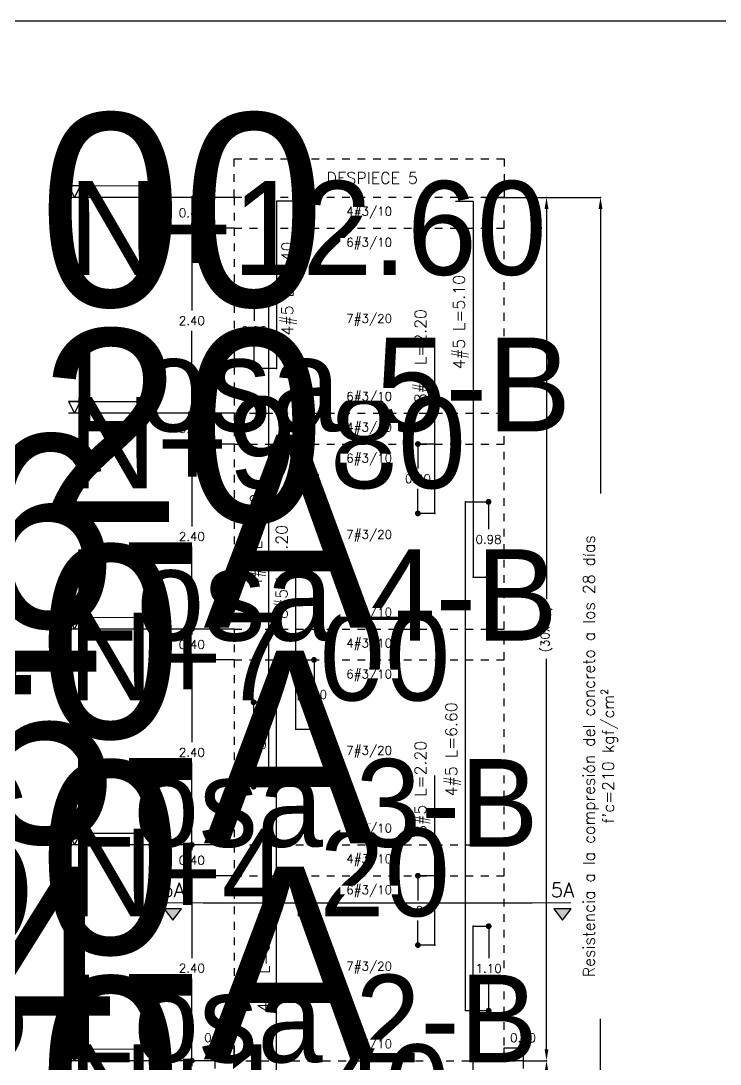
# Model space of a CAD drawing. Header units: millimetres. Extents: x 34 to 103.9, y 11.5 to 37.7.
# Drawn here: x 52.78 to 61.85, y 22.68 to 36.21 of the extents above; entities that cross this region are included whole.
import ezdxf
from ezdxf.enums import TextEntityAlignment as Align

# ---------------------------------------------------------------- set-up
doc = ezdxf.new("R2018")
doc.units = ezdxf.units.MM
doc.header["$LTSCALE"] = 0.01
doc.linetypes.add('DASHED2', pattern=[0.375, 0.25, -0.125])
doc.layers.add('def', color=7, linetype='Continuous', plot=False)
doc.layers.add('FC_TEXTO NO IMPRIMIR', color=250, linetype='Continuous', plot=False)
for name, color, linetype in [('FC_BORDE COLUMNA', 6, 'DASHED2'), ('FC_CAJON COLUMNAS', 4, 'Continuous'), ('FC_COTAS', 1, 'Continuous'), ('FC_PROYECCION', 6, 'DASHED2'), ('FC_R-100', 12, 'Continuous'), ('FC_R-140', 2, 'Continuous'), ('FC_R-60', 11, 'Continuous'), ('FC_R-80', 11, 'Continuous'), ('FC_REFUERZO', 5, 'Continuous')]:
    doc.layers.add(name, color=color, linetype=linetype)
doc.styles.add('FC_TEXT', font='romans.shx', dxfattribs={"height": 0.002})
doc.styles.add('FC_TEXT1', font='romans.shx')
doc.styles.get("Standard").update_dxf_attribs({"font": 'romans.shx'})
doc.dimstyles.new('FC_COTAS', dxfattribs={"dimtxt": 0.0015, "dimasz": 0.001, "dimexe": 0, "dimexo": 0, "dimgap": 0.001, "dimtad": 1, "dimtih": 1, "dimtoh": 1, "dimzin": 0, "dimdsep": 46, "dimtxsty": 'FC_TEXT1', "dimblk": 'DOT', "dimcen": 0.09, "dimclrd": 256, "dimclre": 256, "dimclrt": 256, "dimadec": 0, "dimazin": 0, "dimtfac": 1, "dimtix": 1, "dimtmove": 2, "dimatfit": 3, "dimfxl": 1.002, "dimtolj": 1, "dimtzin": 0, "dimlwd": -1, "dimarcsym": 0})

# ---------------------------------------------------------------- blocks, each defined once
blk = doc.blocks.new('*D116')
at = {"layer": 'def', "color": 0, "ltscale": 0.6, "transparency": 16777216}
for p in [(55.001, 22.72), (55.301, 22.72), (55.301, 22.32)]:
    blk.add_point(p, dxfattribs=at)
at = {"layer": 'FC_COTAS', "lineweight": -2, "ltscale": 0.6, "transparency": 16777216}
for p, q in [((55.301, 22.72), (55.001, 22.72)), ((55.301, 22.32), (55.001, 22.32))]:
    blk.add_line(p, q, dxfattribs=at)
at = {"layer": 'FC_COTAS', "ltscale": 0.6, "transparency": 16777216}
for p, q in [((55.001, 22.72), (55.001, 22.651)), ((55.001, 22.32), (55.001, 22.389))]:
    blk.add_line(p, q, dxfattribs=at)
at = {"layer": 'FC_COTAS', "ltscale": 0.6, "transparency": 16777216, "insert": (55.001, 22.52), "char_height": 0.1125, "attachment_point": 5, "style": 'FC_TEXT1'}
blk.add_mtext('\\A1;0.40', dxfattribs=at)
blk = doc.blocks.new('_Dot')
at = {"color": 0, "linetype": 'ByBlock', "lineweight": -2}
blk.add_line((-0.5, 0), (-1, 0), dxfattribs=at)
at = {"color": 0, "linetype": 'ByBlock', "const_width": 0.5}
blk.add_lwpolyline([(-0.25, 0, 1), (0.25, 0, 1)], format="xyb", close=True, dxfattribs=at)
blk = doc.blocks.new('*D117')
at = {"layer": 'def', "color": 0, "ltscale": 0.6, "transparency": 16777216}
for p in [(55.001, 25.12), (55.551, 25.12), (55.301, 22.72)]:
    blk.add_point(p, dxfattribs=at)
at = {"layer": 'FC_COTAS', "lineweight": -2, "ltscale": 0.6, "transparency": 16777216}
for p, q in [((55.551, 25.12), (55.001, 25.12)), ((55.301, 22.72), (55.001, 22.72))]:
    blk.add_line(p, q, dxfattribs=at)
at = {"layer": 'FC_COTAS', "ltscale": 0.6, "transparency": 16777216}
for p, q in [((55.001, 25.045), (55.001, 24.051)), ((55.001, 22.795), (55.001, 23.789))]:
    blk.add_line(p, q, dxfattribs=at)
at = {"layer": 'FC_COTAS', "ltscale": 0.6, "transparency": 16777216, "xscale": 0.075, "yscale": 0.075, "zscale": 0.075}
for p, rotation in [((55.001, 25.12), 90), ((55.001, 22.72), 270)]:
    blk.add_blockref('_Dot', p, dxfattribs=dict(at, rotation=rotation))
at = {"layer": 'FC_COTAS', "ltscale": 0.6, "transparency": 16777216, "insert": (55.001, 23.92), "char_height": 0.1125, "attachment_point": 5, "style": 'FC_TEXT1'}
blk.add_mtext('\\A1;2.40', dxfattribs=at)
blk = doc.blocks.new('*D118')
at = {"layer": 'def', "color": 0, "ltscale": 0.6, "transparency": 16777216}
for p in [(55.001, 33.92), (55.551, 33.92), (55.551, 33.52)]:
    blk.add_point(p, dxfattribs=at)
at = {"layer": 'FC_COTAS', "lineweight": -2, "ltscale": 0.6, "transparency": 16777216}
for p, q in [((55.551, 33.92), (55.001, 33.92)), ((55.551, 33.52), (55.001, 33.52))]:
    blk.add_line(p, q, dxfattribs=at)
at = {"layer": 'FC_COTAS', "ltscale": 0.6, "transparency": 16777216}
for p, q in [((55.001, 33.92), (55.001, 33.851)), ((55.001, 33.52), (55.001, 33.589))]:
    blk.add_line(p, q, dxfattribs=at)
at = {"layer": 'FC_COTAS', "ltscale": 0.6, "transparency": 16777216, "insert": (55.001, 33.72), "char_height": 0.1125, "attachment_point": 5, "style": 'FC_TEXT1'}
blk.add_mtext('\\A1;0.40', dxfattribs=at)
blk = doc.blocks.new('*D218')
at = {"layer": 'def', "color": 0, "ltscale": 0.6, "transparency": 16777216}
for p in [(58.801, 33.92), (60.301, 33.92), (59.301, 19.42)]:
    blk.add_point(p, dxfattribs=at)
at = {"layer": 'FC_COTAS', "lineweight": -2, "ltscale": 0.6, "transparency": 16777216}
for p, q in [((58.801, 33.92), (60.301, 33.92)), ((59.301, 19.42), (60.301, 19.42))]:
    blk.add_line(p, q, dxfattribs=at)
at = {"layer": 'FC_COTAS', "ltscale": 0.6, "transparency": 16777216}
for p, q in [((60.301, 33.77), (60.301, 30.077)), ((60.301, 19.57), (60.301, 23.263))]:
    blk.add_line(p, q, dxfattribs=at)
for points in [[(60.276, 33.77), (60.326, 33.77), (60.301, 33.92)], [(60.276, 19.57), (60.326, 19.57), (60.301, 19.42)]]:
    blk.add_solid(points, dxfattribs=at)
at = {"layer": 'FC_COTAS', "ltscale": 0.6, "transparency": 16777216, "insert": (60.301, 26.67), "char_height": 0.1125, "attachment_point": 5, "rotation": 90, "style": 'FC_TEXT1'}
blk.add_mtext("\\A1;{\\H1.33333x;\\C11;Resistencia a la compresión del concreto a los 28 días\\Pf'c=210 kgf/cm²\\C256; }", dxfattribs=at)
blk = doc.blocks.new('*U23')
at = {"ltscale": 0.9, "const_width": 0.0002}
blk.add_lwpolyline([(-0.01055, 0.002), (-0.02533, 0.002)], dxfattribs=at)
at = {"ltscale": 0.9}
blk.add_lwpolyline([(-0.02429, 0), (-0.02325, 0.002), (-0.02533, 0.002)], close=True, dxfattribs=at)
blk.add_lwpolyline([(0, 0), (-0.02533, 0)], dxfattribs=at)
at = {"layer": 'FC_R-80', "lineweight": 25, "flags": 104}
blk.add_attdef('N+00.00', text='', height=0.002, dxfattribs=at).set_placement((-0.02533, 0.00282), align=Align.BOTTOM_LEFT)
blk = doc.blocks.new('*U27')
at = {"ltscale": 0.9, "const_width": 0.0002}
blk.add_lwpolyline([(-0.01064, 0.002), (-0.02533, 0.002)], dxfattribs=at)
at = {"ltscale": 0.9}
blk.add_lwpolyline([(-0.02429, 0), (-0.02325, 0.002), (-0.02533, 0.002)], close=True, dxfattribs=at)
blk.add_lwpolyline([(0, 0), (-0.02533, 0)], dxfattribs=at)
at = {"layer": 'FC_R-80', "lineweight": 25, "flags": 104}
blk.add_attdef('N+00.00', text='', height=0.002, dxfattribs=at).set_placement((-0.02533, 0.00282), align=Align.BOTTOM_LEFT)
blk = doc.blocks.new('*D122')
at = {"layer": 'def', "color": 0, "ltscale": 1.5, "transparency": 16777216}
for p in [(55.001, 25.52), (55.551, 25.52), (55.301, 25.12)]:
    blk.add_point(p, dxfattribs=at)
at = {"layer": 'FC_COTAS', "lineweight": -2, "ltscale": 1.5, "transparency": 16777216}
for p, q in [((55.551, 25.52), (55.001, 25.52)), ((55.301, 25.12), (55.001, 25.12))]:
    blk.add_line(p, q, dxfattribs=at)
at = {"layer": 'FC_COTAS', "ltscale": 1.5, "transparency": 16777216}
for p, q in [((55.001, 25.52), (55.001, 25.451)), ((55.001, 25.12), (55.001, 25.189))]:
    blk.add_line(p, q, dxfattribs=at)
at = {"layer": 'FC_COTAS', "ltscale": 1.5, "transparency": 16777216, "insert": (55.001, 25.32), "char_height": 0.1125, "attachment_point": 5, "style": 'FC_TEXT1'}
blk.add_mtext('\\A1;0.40', dxfattribs=at)
blk = doc.blocks.new('*D123')
at = {"layer": 'def', "color": 0, "ltscale": 1.5, "transparency": 16777216}
for p in [(55.001, 27.92), (55.551, 27.92), (55.301, 25.52)]:
    blk.add_point(p, dxfattribs=at)
at = {"layer": 'FC_COTAS', "lineweight": -2, "ltscale": 1.5, "transparency": 16777216}
for p, q in [((55.551, 27.92), (55.001, 27.92)), ((55.301, 25.52), (55.001, 25.52))]:
    blk.add_line(p, q, dxfattribs=at)
at = {"layer": 'FC_COTAS', "ltscale": 1.5, "transparency": 16777216}
for p, q in [((55.001, 27.845), (55.001, 26.851)), ((55.001, 25.595), (55.001, 26.589))]:
    blk.add_line(p, q, dxfattribs=at)
at = {"layer": 'FC_COTAS', "ltscale": 1.5, "transparency": 16777216, "xscale": 0.075, "yscale": 0.075, "zscale": 0.075}
for p, rotation in [((55.001, 27.92), 90), ((55.001, 25.52), 270)]:
    blk.add_blockref('_Dot', p, dxfattribs=dict(at, rotation=rotation))
at = {"layer": 'FC_COTAS', "ltscale": 1.5, "transparency": 16777216, "insert": (55.001, 26.72), "char_height": 0.1125, "attachment_point": 5, "style": 'FC_TEXT1'}
blk.add_mtext('\\A1;2.40', dxfattribs=at)
blk = doc.blocks.new('*D124')
at = {"layer": 'def', "color": 0, "ltscale": 1.5, "transparency": 16777216}
for p in [(55.001, 28.32), (55.551, 28.32), (55.551, 27.92)]:
    blk.add_point(p, dxfattribs=at)
at = {"layer": 'FC_COTAS', "lineweight": -2, "ltscale": 1.5, "transparency": 16777216}
for p, q in [((55.551, 28.32), (55.001, 28.32)), ((55.551, 27.92), (55.001, 27.92))]:
    blk.add_line(p, q, dxfattribs=at)
at = {"layer": 'FC_COTAS', "ltscale": 1.5, "transparency": 16777216}
for p, q in [((55.001, 28.32), (55.001, 28.251)), ((55.001, 27.92), (55.001, 27.989))]:
    blk.add_line(p, q, dxfattribs=at)
at = {"layer": 'FC_COTAS', "ltscale": 1.5, "transparency": 16777216, "insert": (55.001, 28.12), "char_height": 0.1125, "attachment_point": 5, "style": 'FC_TEXT1'}
blk.add_mtext('\\A1;0.40', dxfattribs=at)
blk = doc.blocks.new('*D125')
at = {"layer": 'def', "color": 0, "ltscale": 1.5, "transparency": 16777216}
for p in [(55.001, 30.72), (55.551, 30.72), (55.301, 28.32)]:
    blk.add_point(p, dxfattribs=at)
at = {"layer": 'FC_COTAS', "lineweight": -2, "ltscale": 1.5, "transparency": 16777216}
for p, q in [((55.551, 30.72), (55.001, 30.72)), ((55.301, 28.32), (55.001, 28.32))]:
    blk.add_line(p, q, dxfattribs=at)
at = {"layer": 'FC_COTAS', "ltscale": 1.5, "transparency": 16777216}
for p, q in [((55.001, 30.645), (55.001, 29.651)), ((55.001, 28.395), (55.001, 29.389))]:
    blk.add_line(p, q, dxfattribs=at)
at = {"layer": 'FC_COTAS', "ltscale": 1.5, "transparency": 16777216, "xscale": 0.075, "yscale": 0.075, "zscale": 0.075}
for p, rotation in [((55.001, 30.72), 90), ((55.001, 28.32), 270)]:
    blk.add_blockref('_Dot', p, dxfattribs=dict(at, rotation=rotation))
at = {"layer": 'FC_COTAS', "ltscale": 1.5, "transparency": 16777216, "insert": (55.001, 29.52), "char_height": 0.1125, "attachment_point": 5, "style": 'FC_TEXT1'}
blk.add_mtext('\\A1;2.40', dxfattribs=at)
blk = doc.blocks.new('*D126')
at = {"layer": 'def', "color": 0, "ltscale": 1.5, "transparency": 16777216}
for p in [(55.001, 31.12), (55.301, 31.12), (55.551, 30.72)]:
    blk.add_point(p, dxfattribs=at)
at = {"layer": 'FC_COTAS', "lineweight": -2, "ltscale": 1.5, "transparency": 16777216}
for p, q in [((55.301, 31.12), (55.001, 31.12)), ((55.551, 30.72), (55.001, 30.72))]:
    blk.add_line(p, q, dxfattribs=at)
at = {"layer": 'FC_COTAS', "ltscale": 1.5, "transparency": 16777216}
for p, q in [((55.001, 31.12), (55.001, 31.051)), ((55.001, 30.72), (55.001, 30.789))]:
    blk.add_line(p, q, dxfattribs=at)
at = {"layer": 'FC_COTAS', "ltscale": 1.5, "transparency": 16777216, "insert": (55.001, 30.92), "char_height": 0.1125, "attachment_point": 5, "style": 'FC_TEXT1'}
blk.add_mtext('\\A1;0.40', dxfattribs=at)
blk = doc.blocks.new('*D127')
at = {"layer": 'def', "color": 0, "ltscale": 1.5, "transparency": 16777216}
for p in [(55.001, 33.52), (55.301, 33.52), (55.551, 31.12)]:
    blk.add_point(p, dxfattribs=at)
at = {"layer": 'FC_COTAS', "lineweight": -2, "ltscale": 1.5, "transparency": 16777216}
for p, q in [((55.301, 33.52), (55.001, 33.52)), ((55.551, 31.12), (55.001, 31.12))]:
    blk.add_line(p, q, dxfattribs=at)
at = {"layer": 'FC_COTAS', "ltscale": 1.5, "transparency": 16777216}
for p, q in [((55.001, 33.445), (55.001, 32.451)), ((55.001, 31.195), (55.001, 32.189))]:
    blk.add_line(p, q, dxfattribs=at)
at = {"layer": 'FC_COTAS', "ltscale": 1.5, "transparency": 16777216, "xscale": 0.075, "yscale": 0.075, "zscale": 0.075}
for p, rotation in [((55.001, 33.52), 90), ((55.001, 31.12), 270)]:
    blk.add_blockref('_Dot', p, dxfattribs=dict(at, rotation=rotation))
at = {"layer": 'FC_COTAS', "ltscale": 1.5, "transparency": 16777216, "insert": (55.001, 32.32), "char_height": 0.1125, "attachment_point": 5, "style": 'FC_TEXT1'}
blk.add_mtext('\\A1;2.40', dxfattribs=at)
blk = doc.blocks.new('*U26')
at = {"ltscale": 0.9, "const_width": 0.0002}
blk.add_lwpolyline([(-0.01049, 0.002), (-0.02533, 0.002)], dxfattribs=at)
at = {"ltscale": 0.9}
blk.add_lwpolyline([(-0.02429, 0), (-0.02325, 0.002), (-0.02533, 0.002)], close=True, dxfattribs=at)
blk.add_lwpolyline([(0, 0), (-0.02533, 0)], dxfattribs=at)
at = {"layer": 'FC_R-80', "lineweight": 25, "flags": 104}
blk.add_attdef('N+00.00', text='', height=0.002, dxfattribs=at).set_placement((-0.02533, 0.00282), align=Align.BOTTOM_LEFT)
blk = doc.blocks.new('*U25')
at = {"ltscale": 0.9, "const_width": 0.0002}
blk.add_lwpolyline([(-0.01058, 0.002), (-0.02533, 0.002)], dxfattribs=at)
at = {"ltscale": 0.9}
blk.add_lwpolyline([(-0.02429, 0), (-0.02325, 0.002), (-0.02533, 0.002)], close=True, dxfattribs=at)
blk.add_lwpolyline([(0, 0), (-0.02533, 0)], dxfattribs=at)
at = {"layer": 'FC_R-80', "lineweight": 25, "flags": 104}
blk.add_attdef('N+00.00', text='', height=0.002, dxfattribs=at).set_placement((-0.02533, 0.00282), align=Align.BOTTOM_LEFT)
blk = doc.blocks.new('*U24')
at = {"ltscale": 0.9, "const_width": 0.0002}
blk.add_lwpolyline([(-0.01037, 0.002), (-0.02533, 0.002)], dxfattribs=at)
at = {"ltscale": 0.9}
blk.add_lwpolyline([(-0.02429, 0), (-0.02325, 0.002), (-0.02533, 0.002)], close=True, dxfattribs=at)
blk.add_lwpolyline([(0, 0), (-0.02533, 0)], dxfattribs=at)
at = {"layer": 'FC_R-80', "lineweight": 25, "flags": 104}
blk.add_attdef('N+00.00', text='', height=0.002, dxfattribs=at).set_placement((-0.02533, 0.00282), align=Align.BOTTOM_LEFT)
blk = doc.blocks.new('*D128')
at = {"layer": 'def', "color": 0, "ltscale": 0.6, "transparency": 16777216}
for p in [(56.101, 27.37), (55.802, 26.275), (56.001, 26.275)]:
    blk.add_point(p, dxfattribs=at)
at = {"layer": 'FC_COTAS', "lineweight": -2, "ltscale": 0.6, "transparency": 16777216}
for p, q in [((56.101, 27.37), (55.802, 27.37)), ((56.001, 26.275), (55.802, 26.275))]:
    blk.add_line(p, q, dxfattribs=at)
at = {"layer": 'FC_COTAS', "ltscale": 0.6, "transparency": 16777216}
for p, q in [((55.802, 27.295), (55.802, 26.954)), ((55.802, 26.35), (55.802, 26.691))]:
    blk.add_line(p, q, dxfattribs=at)
at = {"layer": 'FC_COTAS', "ltscale": 0.6, "transparency": 16777216, "xscale": 0.075, "yscale": 0.075, "zscale": 0.075}
for p, rotation in [((55.802, 27.37), 90), ((55.802, 26.275), 270)]:
    blk.add_blockref('_Dot', p, dxfattribs=dict(at, rotation=rotation))
at = {"layer": 'FC_COTAS', "ltscale": 0.6, "transparency": 16777216, "insert": (55.802, 26.823), "char_height": 0.1125, "attachment_point": 5, "style": 'FC_TEXT1'}
blk.add_mtext('\\A1;1.10', dxfattribs=at)
blk = doc.blocks.new('*D129')
at = {"layer": 'def', "color": 0, "ltscale": 0.6, "transparency": 16777216}
for p in [(56.001, 32.675), (55.809, 31.7), (56.101, 31.7)]:
    blk.add_point(p, dxfattribs=at)
at = {"layer": 'FC_COTAS', "lineweight": -2, "ltscale": 0.6, "transparency": 16777216}
for p, q in [((56.001, 32.675), (55.809, 32.675)), ((56.101, 31.7), (55.809, 31.7))]:
    blk.add_line(p, q, dxfattribs=at)
at = {"layer": 'FC_COTAS', "ltscale": 0.6, "transparency": 16777216}
for p, q in [((55.809, 32.6), (55.809, 32.319)), ((55.809, 31.775), (55.809, 32.056))]:
    blk.add_line(p, q, dxfattribs=at)
at = {"layer": 'FC_COTAS', "ltscale": 0.6, "transparency": 16777216, "xscale": 0.075, "yscale": 0.075, "zscale": 0.075}
for p, rotation in [((55.809, 32.675), 90), ((55.809, 31.7), 270)]:
    blk.add_blockref('_Dot', p, dxfattribs=dict(at, rotation=rotation))
at = {"layer": 'FC_COTAS', "ltscale": 0.6, "transparency": 16777216, "insert": (55.809, 32.188), "char_height": 0.1125, "attachment_point": 5, "style": 'FC_TEXT1'}
blk.add_mtext('\\A1;0.98', dxfattribs=at)
blk = doc.blocks.new('*D130')
at = {"layer": 'def', "color": 0, "ltscale": 0.6, "transparency": 16777216}
for p in [(58.651, 24.465), (58.551, 23.37), (58.851, 23.37)]:
    blk.add_point(p, dxfattribs=at)
at = {"layer": 'FC_COTAS', "lineweight": -2, "ltscale": 0.6, "transparency": 16777216}
for p, q in [((58.651, 24.465), (58.851, 24.465)), ((58.551, 23.37), (58.851, 23.37))]:
    blk.add_line(p, q, dxfattribs=at)
at = {"layer": 'FC_COTAS', "ltscale": 0.6, "transparency": 16777216}
for p, q in [((58.851, 24.39), (58.851, 24.049)), ((58.851, 23.445), (58.851, 23.786))]:
    blk.add_line(p, q, dxfattribs=at)
at = {"layer": 'FC_COTAS', "ltscale": 0.6, "transparency": 16777216, "xscale": 0.075, "yscale": 0.075, "zscale": 0.075}
for p, rotation in [((58.851, 24.465), 90), ((58.851, 23.37), 270)]:
    blk.add_blockref('_Dot', p, dxfattribs=dict(at, rotation=rotation))
at = {"layer": 'FC_COTAS', "ltscale": 0.6, "transparency": 16777216, "insert": (58.851, 23.918), "char_height": 0.1125, "attachment_point": 5, "style": 'FC_TEXT1'}
blk.add_mtext('\\A1;1.10', dxfattribs=at)
blk = doc.blocks.new('*D132')
at = {"layer": 'def', "color": 0, "ltscale": 0.6, "transparency": 16777216}
for p in [(58.551, 29.97), (58.651, 28.995), (58.849, 28.995)]:
    blk.add_point(p, dxfattribs=at)
at = {"layer": 'FC_COTAS', "lineweight": -2, "ltscale": 0.6, "transparency": 16777216}
for p, q in [((58.551, 29.97), (58.849, 29.97)), ((58.651, 28.995), (58.849, 28.995))]:
    blk.add_line(p, q, dxfattribs=at)
at = {"layer": 'FC_COTAS', "ltscale": 0.6, "transparency": 16777216}
for p, q in [((58.849, 29.895), (58.849, 29.614)), ((58.849, 29.07), (58.849, 29.351))]:
    blk.add_line(p, q, dxfattribs=at)
at = {"layer": 'FC_COTAS', "ltscale": 0.6, "transparency": 16777216, "xscale": 0.075, "yscale": 0.075, "zscale": 0.075}
for p, rotation in [((58.849, 29.97), 90), ((58.849, 28.995), 270)]:
    blk.add_blockref('_Dot', p, dxfattribs=dict(at, rotation=rotation))
at = {"layer": 'FC_COTAS', "ltscale": 0.6, "transparency": 16777216, "insert": (58.849, 29.483), "char_height": 0.1125, "attachment_point": 5, "style": 'FC_TEXT1'}
blk.add_mtext('\\A1;0.98', dxfattribs=at)
blk = doc.blocks.new('*D219')
at = {"layer": 'def', "color": 0, "ltscale": 0.6, "transparency": 16777216}
for p in [(59.301, 22.72), (59.601, 22.72), (59.301, 19.42)]:
    blk.add_point(p, dxfattribs=at)
at = {"layer": 'FC_COTAS', "lineweight": -2, "ltscale": 0.6, "transparency": 16777216}
for p, q in [((59.301, 22.72), (59.601, 22.72)), ((59.301, 19.42), (59.601, 19.42))]:
    blk.add_line(p, q, dxfattribs=at)
at = {"layer": 'FC_COTAS', "ltscale": 0.6, "transparency": 16777216}
for p, q in [((59.601, 22.57), (59.601, 21.458)), ((59.601, 19.57), (59.601, 20.682))]:
    blk.add_line(p, q, dxfattribs=at)
for points in [[(59.576, 22.57), (59.626, 22.57), (59.601, 22.72)], [(59.576, 19.57), (59.626, 19.57), (59.601, 19.42)]]:
    blk.add_solid(points, dxfattribs=at)
at = {"layer": 'FC_COTAS', "ltscale": 0.6, "transparency": 16777216, "insert": (59.601, 21.07), "char_height": 0.1125, "attachment_point": 5, "rotation": 90, "style": 'FC_TEXT1'}
blk.add_mtext('\\A1;{\\C11;(30x70) }', dxfattribs=at)
blk = doc.blocks.new('*D133')
at = {"layer": 'def', "color": 0, "ltscale": 0.6, "transparency": 16777216}
for p in [(58.801, 33.92), (59.601, 33.92), (59.301, 22.72)]:
    blk.add_point(p, dxfattribs=at)
at = {"layer": 'FC_COTAS', "lineweight": -2, "ltscale": 0.6, "transparency": 16777216}
for p, q in [((58.801, 33.92), (59.601, 33.92)), ((59.301, 22.72), (59.601, 22.72))]:
    blk.add_line(p, q, dxfattribs=at)
at = {"layer": 'FC_COTAS', "ltscale": 0.6, "transparency": 16777216}
for p, q in [((59.601, 33.77), (59.601, 28.708)), ((59.601, 22.87), (59.601, 27.932))]:
    blk.add_line(p, q, dxfattribs=at)
for points in [[(59.576, 33.77), (59.626, 33.77), (59.601, 33.92)], [(59.576, 22.87), (59.626, 22.87), (59.601, 22.72)]]:
    blk.add_solid(points, dxfattribs=at)
at = {"layer": 'FC_COTAS', "ltscale": 0.6, "transparency": 16777216, "insert": (59.601, 28.32), "char_height": 0.1125, "attachment_point": 5, "rotation": 90, "style": 'FC_TEXT1'}
blk.add_mtext('\\A1;{\\C11;(30x50) }', dxfattribs=at)
blk = doc.blocks.new('*D134')
at = {"layer": 'def', "color": 0, "ltscale": 1.5, "transparency": 16777216}
for p in [(55.551, 22.888), (55.301, 22.72), (55.551, 22.72)]:
    blk.add_point(p, dxfattribs=at)
at = {"layer": 'FC_COTAS', "lineweight": -2, "ltscale": 1.5, "transparency": 16777216}
for p, q in [((55.301, 22.72), (55.301, 22.888)), ((55.551, 22.72), (55.551, 22.888))]:
    blk.add_line(p, q, dxfattribs=at)
at = {"layer": 'FC_COTAS', "ltscale": 1.5, "transparency": 16777216}
blk.add_line((55.301, 22.888), (55.551, 22.888), dxfattribs=at)
at = {"layer": 'FC_COTAS', "ltscale": 1.5, "transparency": 16777216, "insert": (55.33, 23.019), "char_height": 0.1125, "attachment_point": 5, "style": 'FC_TEXT1'}
blk.add_mtext('\\A1;0.10', dxfattribs=at)
blk = doc.blocks.new('*D135')
at = {"layer": 'def', "color": 0, "ltscale": 1.5, "transparency": 16777216}
for p in [(59.301, 22.888), (59.051, 22.72), (59.301, 22.72)]:
    blk.add_point(p, dxfattribs=at)
at = {"layer": 'FC_COTAS', "lineweight": -2, "ltscale": 1.5, "transparency": 16777216}
for p, q in [((59.051, 22.72), (59.051, 22.888)), ((59.301, 22.72), (59.301, 22.888))]:
    blk.add_line(p, q, dxfattribs=at)
at = {"layer": 'FC_COTAS', "ltscale": 1.5, "transparency": 16777216}
blk.add_line((59.051, 22.888), (59.301, 22.888), dxfattribs=at)
at = {"layer": 'FC_COTAS', "ltscale": 1.5, "transparency": 16777216, "insert": (59.297, 23.019), "char_height": 0.1125, "attachment_point": 5, "style": 'FC_TEXT1'}
blk.add_mtext('\\A1;0.10', dxfattribs=at)
blk = doc.blocks.new('*U32')
h = blk.add_hatch(color=256)
h.dxf.hatch_style = 1
h.paths.add_polyline_path([(-0.02136, -0.0055), (-0.02436, -0.0055), (-0.02286, -0.0075)])
h.paths.add_polyline_path([(0.04601, -0.0055), (0.04301, -0.0055), (0.04451, -0.0075)])
at = {"const_width": 0.00015}
for points in [[(-0.02436, -0.0045), (-0.01761, -0.0045)], [(0.04601, -0.0045), (0.03927, -0.0045)]]:
    blk.add_lwpolyline(points, dxfattribs=at)
for points in [[(-0.02136, -0.0055), (-0.02436, -0.0055), (-0.02286, -0.0075)], [(0.04601, -0.0055), (0.04301, -0.0055), (0.04451, -0.0075)]]:
    blk.add_lwpolyline(points, close=True)
at = {"layer": 'FC_TEXTO NO IMPRIMIR', "transparency": 33554457}
blk.add_lwpolyline([(-0.01761, -0.0045), (0.03927, -0.0045)], dxfattribs=at)
at = {"layer": 'FC_TEXTO NO IMPRIMIR', "ltscale": 1.5, "transparency": 33554457}
blk.add_lwpolyline([(-0.01761, -0.0045), (0.03927, -0.0045)], dxfattribs=at)
at = {"layer": 'FC_R-140', "style": 'FC_TEXT1'}
for tag, p in [('X', (-0.02286, -0.00225)), ("X'", (0.04451, -0.00225))]:
    blk.add_attdef(tag, text='', height=0.0025, dxfattribs=at).set_placement(p, align=Align.MIDDLE_CENTER)
blk = doc.blocks.new('*D136')
at = {"layer": 'def', "color": 0, "ltscale": 1.5, "transparency": 16777216}
for p in [(58.151, 25.12), (57.933, 24.22), (58.151, 24.22)]:
    blk.add_point(p, dxfattribs=at)
at = {"layer": 'FC_COTAS', "lineweight": -2, "ltscale": 1.5, "transparency": 16777216}
for p, q in [((58.151, 25.12), (57.933, 25.12)), ((58.151, 24.22), (57.933, 24.22))]:
    blk.add_line(p, q, dxfattribs=at)
at = {"layer": 'FC_COTAS', "ltscale": 1.5, "transparency": 16777216}
for p, q in [((57.933, 25.045), (57.933, 24.801)), ((57.933, 24.295), (57.933, 24.539))]:
    blk.add_line(p, q, dxfattribs=at)
at = {"layer": 'FC_COTAS', "ltscale": 1.5, "transparency": 16777216, "xscale": 0.075, "yscale": 0.075, "zscale": 0.075}
for p, rotation in [((57.933, 25.12), 90), ((57.933, 24.22), 270)]:
    blk.add_blockref('_Dot', p, dxfattribs=dict(at, rotation=rotation))
at = {"layer": 'FC_COTAS', "ltscale": 1.5, "transparency": 16777216, "insert": (57.933, 24.67), "char_height": 0.1125, "attachment_point": 5, "style": 'FC_TEXT1'}
blk.add_mtext('\\A1;0.90', dxfattribs=at)
blk = doc.blocks.new('*D137')
at = {"layer": 'def', "color": 0, "ltscale": 1.5, "transparency": 16777216}
for p in [(56.351, 27.92), (56.351, 27.02), (56.586, 27.02)]:
    blk.add_point(p, dxfattribs=at)
at = {"layer": 'FC_COTAS', "lineweight": -2, "ltscale": 1.5, "transparency": 16777216}
for p, q in [((56.351, 27.92), (56.586, 27.92)), ((56.351, 27.02), (56.586, 27.02))]:
    blk.add_line(p, q, dxfattribs=at)
at = {"layer": 'FC_COTAS', "ltscale": 1.5, "transparency": 16777216}
for p, q in [((56.586, 27.845), (56.586, 27.601)), ((56.586, 27.095), (56.586, 27.339))]:
    blk.add_line(p, q, dxfattribs=at)
at = {"layer": 'FC_COTAS', "ltscale": 1.5, "transparency": 16777216, "xscale": 0.075, "yscale": 0.075, "zscale": 0.075}
for p, rotation in [((56.586, 27.92), 90), ((56.586, 27.02), 270)]:
    blk.add_blockref('_Dot', p, dxfattribs=dict(at, rotation=rotation))
at = {"layer": 'FC_COTAS', "ltscale": 1.5, "transparency": 16777216, "insert": (56.586, 27.47), "char_height": 0.1125, "attachment_point": 5, "style": 'FC_TEXT1'}
blk.add_mtext('\\A1;0.90', dxfattribs=at)
blk = doc.blocks.new('*D138')
at = {"layer": 'def', "color": 0, "ltscale": 1.5, "transparency": 16777216}
for p in [(58.151, 30.72), (57.933, 29.82), (58.151, 29.82)]:
    blk.add_point(p, dxfattribs=at)
at = {"layer": 'FC_COTAS', "lineweight": -2, "ltscale": 1.5, "transparency": 16777216}
for p, q in [((58.151, 30.72), (57.933, 30.72)), ((58.151, 29.82), (57.933, 29.82))]:
    blk.add_line(p, q, dxfattribs=at)
at = {"layer": 'FC_COTAS', "ltscale": 1.5, "transparency": 16777216}
for p, q in [((57.933, 30.645), (57.933, 30.401)), ((57.933, 29.895), (57.933, 30.139))]:
    blk.add_line(p, q, dxfattribs=at)
at = {"layer": 'FC_COTAS', "ltscale": 1.5, "transparency": 16777216, "xscale": 0.075, "yscale": 0.075, "zscale": 0.075}
for p, rotation in [((57.933, 30.72), 90), ((57.933, 29.82), 270)]:
    blk.add_blockref('_Dot', p, dxfattribs=dict(at, rotation=rotation))
at = {"layer": 'FC_COTAS', "ltscale": 1.5, "transparency": 16777216, "insert": (57.933, 30.27), "char_height": 0.1125, "attachment_point": 5, "style": 'FC_TEXT1'}
blk.add_mtext('\\A1;0.90', dxfattribs=at)

msp = doc.modelspace()

# ---------------------------------------------------------------- linework, layer by layer
at = {"layer": 'FC_BORDE COLUMNA', "ltscale": 0.6}
msp.add_lwpolyline([(55.301, 19.42), (59.301, 19.42), (59.301, 22.72), (59.051, 22.72), (59.051, 33.92), (55.551, 33.92), (55.551, 22.72), (55.301, 22.72)], close=True, dxfattribs=at)
at = {"layer": 'FC_PROYECCION', "ltscale": 0.6}
msp.add_lwpolyline([(55.551, 33.92), (55.551, 34.42), (59.051, 34.42), (59.051, 33.92)], close=True, dxfattribs=at)
for points in [[(55.551, 33.52), (59.051, 33.52)], [(55.551, 31.12), (59.051, 31.12)], [(55.551, 30.72), (59.051, 30.72)], [(55.551, 28.32), (59.051, 28.32)], [(55.551, 27.92), (59.051, 27.92)], [(55.551, 25.52), (59.051, 25.52)], [(55.551, 25.12), (59.051, 25.12)], [(55.301, 22.72), (59.301, 22.72)]]:
    msp.add_lwpolyline(points, dxfattribs=at)
at = {"layer": 'FC_REFUERZO', "ltscale": 0.6}
for points in [[(56.331, 33.87), (56.101, 33.87), (56.101, 31.695)], [(58.421, 33.87), (58.651, 33.87), (58.651, 28.995)], [(56.001, 26.275), (56.001, 32.675), (56.001, 32.675)], [(58.151, 29.82), (58.151, 32.02), (58.151, 32.02)], [(58.551, 23.37), (58.551, 29.97), (58.551, 29.97)], [(56.351, 27.02), (56.351, 29.22), (56.351, 29.22)], [(56.101, 20.57), (56.101, 27.37), (56.101, 27.37)], [(58.151, 24.22), (58.151, 26.42), (58.151, 26.42)], [(58.371, 19.495), (58.651, 19.495), (58.651, 24.465)]]:
    msp.add_lwpolyline(points, dxfattribs=at)

# ---------------------------------------------------------------- block references
at = {"layer": 'FC_COTAS'}
ref = msp.add_blockref('*U27', (55.301, 33.92), dxfattribs=dict(at, xscale=75, yscale=75, zscale=75))
lines = msp.add_mtext('N+12.60\\PLosa 5-B', dxfattribs={"layer": 'FC_R-80', "lineweight": 25, "insert": (53.401, 34.132), "char_height": 1.218, "attachment_point": 1})
ref.add_attrib('N+00.00', '', (53.401, 34.132), dxfattribs={"flags": 104}).embed_mtext(lines)
ref = msp.add_blockref('*U23', (55.301, 22.72), dxfattribs=dict(at, xscale=75, yscale=75, zscale=75))
lines = msp.add_mtext('N+1.40\\PLosa 1-B', dxfattribs={"layer": 'FC_R-80', "lineweight": 25, "insert": (53.401, 22.932), "char_height": 1.1373, "attachment_point": 1})
ref.add_attrib('N+00.00', '', (53.401, 22.932), dxfattribs={"flags": 104}).embed_mtext(lines)

# ---------------------------------------------------------------- texts
at = {"layer": 'FC_R-100', "ltscale": 0.6, "insert": (57.341, 34.17), "char_height": 0.15, "width": 1.54239, "attachment_point": 5, "style": 'FC_TEXT'}
msp.add_mtext('DESPIECE 5', dxfattribs=at)
at = {"layer": 'FC_R-80', "char_height": 0.15, "attachment_point": 5, "rotation": 90, "style": 'FC_TEXT'}
for s, insert, width in [('4#5 L=2.40', (56.265, 32.736), 1.4281), ('4#5 L=5.10', (58.491, 32.302), 1.4281), ('8#5 L=2.20', (57.992, 31.86), 1.5789), ('4#5 L=6.40', (55.859, 29.467), 1.5789), ('8#5 L=2.20', (56.192, 29.06), 1.5789), ('4#5 L=6.60', (58.392, 26.759), 1.5789), ('8#5 L=2.20', (57.992, 26.26), 1.5789), ('4#6 L=6.80', (55.959, 23.962), 1.5789)]:
    msp.add_mtext(s, dxfattribs=dict(at, insert=insert, width=width))

# ---------------------------------------------------------------- dimensions: what is measured, and where the dimension line sits
at = {"layer": 'FC_COTAS', "ltscale": 0.6}
for base, p1, p2, picture, middle in [((55.001, 33.92), (55.551, 33.52), (55.551, 33.92), '*D118', (55.001, 33.72)), ((55.808507855, 31.700077074), (56.000710855, 32.675077074), (56.100710855, 31.700077074), '*D129', (55.808507855, 32.187577074)), ((58.849119254, 28.995071266), (58.550710855, 29.970071266), (58.650710855, 28.995071266), '*D132', (58.849119254, 29.482571266)), ((55.802302455, 26.275071266), (56.100710855, 27.370071266), (56.000710855, 26.275071266), '*D128', (55.802302455, 26.822571266)), ((55.001, 25.12), (55.301, 22.72), (55.551, 25.12), '*D117', (55.001, 23.92)), ((58.850710855, 23.370065458), (58.650710855, 24.465065458), (58.550710855, 23.370065458), '*D130', (58.850710855, 23.917565458)), ((55.001, 22.72), (55.301, 22.32), (55.301, 22.72), '*D116', (55.001, 22.52))]:
    dim = msp.add_linear_dim(base=base, p1=p1, p2=p2, angle=90, dimstyle='FC_COTAS', override={"dimscale": 0, "dimtix": 1, "dimtofl": 1, "dimtmove": 2, "dimatfit": 3}, dxfattribs=at)
    dim.commit()
    dim.dimension.update_dxf_attribs({"geometry": picture, "text_midpoint": middle})
for base, p1, p2, text, picture, middle in [((60.301, 33.92), (59.301, 19.42), (58.801, 33.92), "{\\H1.33333x;\\C11;Resistencia a la compresión del concreto a los 28 días\\Pf'c=210 kgf/cm²\\C256; }", '*D218', (60.301, 26.67)), ((59.601, 33.92), (59.301, 22.72), (58.801, 33.92), '{\\C11;(30x50) }', '*D133', (59.601, 28.32)), ((59.601, 22.72), (59.301, 19.42), (59.301, 22.72), '{\\C11;(30x70) }', '*D219', (59.601, 21.07))]:
    dim = msp.add_linear_dim(base=base, p1=p1, p2=p2, angle=90, text=text, dimstyle='FC_COTAS', override={"dimscale": 0, "dimasz": 0.002, "dimsah": 1, "dimtix": 1, "dimtofl": 1, "dimtmove": 2, "dimatfit": 3}, dxfattribs=at)
    dim.commit()
    dim.dimension.update_dxf_attribs({"geometry": picture, "text_midpoint": middle, "text_rotation": 90})
at = {"layer": 'FC_COTAS', "ltscale": 1.5}
for base, p1, p2, picture, middle in [((55.001, 33.52), (55.551, 31.12), (55.301, 33.52), '*D127', (55.001, 32.32)), ((55.001, 31.12), (55.551, 30.72), (55.301, 31.12), '*D126', (55.001, 30.92)), ((55.001, 30.72), (55.301, 28.32), (55.551, 30.72), '*D125', (55.001, 29.52)), ((57.933, 29.82), (58.151, 30.72), (58.151, 29.82), '*D138', (57.933, 30.27)), ((55.001, 28.32), (55.551, 27.92), (55.551, 28.32), '*D124', (55.001, 28.12)), ((55.001, 27.92), (55.301, 25.52), (55.551, 27.92), '*D123', (55.001, 26.72)), ((56.586, 27.02), (56.351, 27.92), (56.351, 27.02), '*D137', (56.586, 27.47)), ((55.001, 25.52), (55.301, 25.12), (55.551, 25.52), '*D122', (55.001, 25.32)), ((57.933, 24.22), (58.151, 25.12), (58.151, 24.22), '*D136', (57.933, 24.67))]:
    dim = msp.add_linear_dim(base=base, p1=p1, p2=p2, angle=90, dimstyle='FC_COTAS', override={"dimscale": 0, "dimtix": 1, "dimtofl": 1, "dimtmove": 2, "dimatfit": 3}, dxfattribs=at)
    dim.commit()
    dim.dimension.update_dxf_attribs({"geometry": picture, "text_midpoint": middle})
for base, p1, p2, picture, middle in [((55.551, 22.888), (55.301, 22.72), (55.551, 22.72), '*D134', (55.33, 23.019)), ((59.301, 22.888), (59.051, 22.72), (59.301, 22.72), '*D135', (59.297, 23.019))]:
    dim = msp.add_linear_dim(base=base, p1=p1, p2=p2, text='0.10', dimstyle='FC_COTAS', override={"dimscale": 0, "dimtix": 1, "dimtofl": 1, "dimtmove": 2, "dimatfit": 3}, dxfattribs=at)
    dim.commit()
    dim.dimension.update_dxf_attribs({"geometry": picture, "text_midpoint": middle, "dimtype": 128})

# ---------------------------------------------------------------- next in the draw order: texts
at = {"layer": 'FC_R-60', "char_height": 0.1125, "width": 0.75112, "attachment_point": 5, "style": 'FC_TEXT', "bg_fill": 3, "box_fill_scale": 1, "bg_fill_color": 256, "bg_fill_transparency": 0}
for s, insert in [('4#3/10', (57.301, 33.72)), ('6#3/10', (57.301, 33.318)), ('7#3/20', (57.301, 32.329)), ('4#3/10', (57.301, 30.92)), ('4#3/10', (57.301, 28.12)), ('4#3/10', (57.301, 25.32))]:
    msp.add_mtext(s, dxfattribs=dict(at, insert=insert))

# ---------------------------------------------------------------- next in the draw order: block references
at = {"layer": 'FC_COTAS'}
ref = msp.add_blockref('*U26', (55.301, 31.12), dxfattribs=dict(at, xscale=75, yscale=75, zscale=75))
lines = msp.add_mtext('N+9.80\\PLosa 4-B', dxfattribs={"layer": 'FC_R-80', "lineweight": 25, "insert": (53.401, 31.332), "char_height": 1.1854, "attachment_point": 1})
ref.add_attrib('N+00.00', '', (53.401, 31.332), dxfattribs={"flags": 104}).embed_mtext(lines)
ref = msp.add_blockref('*U25', (55.301, 28.32), dxfattribs=dict(at, xscale=75, yscale=75, zscale=75))
lines = msp.add_mtext('N+7.00\\PLosa 3-B', dxfattribs={"layer": 'FC_R-80', "lineweight": 25, "insert": (53.401, 28.532), "char_height": 1.1387, "attachment_point": 1})
ref.add_attrib('N+00.00', '', (53.401, 28.532), dxfattribs={"flags": 104}).embed_mtext(lines)
ref = msp.add_blockref('*U24', (55.301, 25.52), dxfattribs=dict(at, xscale=75, yscale=75, zscale=75))
lines = msp.add_mtext('N+4.20\\PLosa 2-B', dxfattribs={"layer": 'FC_R-80', "lineweight": 25, "insert": (53.401, 25.732), "char_height": 1.1373, "attachment_point": 1})
ref.add_attrib('N+00.00', '', (53.401, 25.732), dxfattribs={"flags": 104}).embed_mtext(lines)

# ---------------------------------------------------------------- next in the draw order: texts
at = {"layer": 'FC_R-60', "char_height": 0.1125, "width": 0.75112, "attachment_point": 5, "style": 'FC_TEXT', "bg_fill": 3, "box_fill_scale": 1, "bg_fill_color": 256, "bg_fill_transparency": 0}
for s, insert in [('6#3/10', (57.301, 31.32)), ('6#3/10', (57.301, 30.518)), ('7#3/20', (57.301, 29.529)), ('6#3/10', (57.301, 28.52)), ('6#3/10', (57.301, 27.718)), ('7#3/20', (57.301, 26.728)), ('6#3/10', (57.301, 25.72)), ('6#3/10', (57.301, 24.918)), ('7#3/20', (57.301, 23.928)), ('6#3/10', (57.301, 22.92))]:
    msp.add_mtext(s, dxfattribs=dict(at, insert=insert))

# ---------------------------------------------------------------- next in the draw order: linework, layer by layer
at = {"layer": 'FC_CAJON COLUMNAS', "ltscale": 0.6}
msp.add_lwpolyline([(33.985, 36.209), (72.339, 36.209), (72.339, 13.272), (33.985, 13.272)], close=True, dxfattribs=at)

# ---------------------------------------------------------------- next in the draw order: block references
at = {"layer": 'FC_COTAS'}
ref = msp.add_blockref('*U27', (45.901, 34.796), dxfattribs=dict(at, xscale=75, yscale=75, zscale=75))
lines = msp.add_mtext('N+14.00\\PLosa 6-A', dxfattribs={"layer": 'FC_R-80', "lineweight": 25, "insert": (44.001, 35.007), "char_height": 2.5, "attachment_point": 1})
ref.add_attrib('N+00.00', '', (44.001, 35.007), dxfattribs={"flags": 104}).embed_mtext(lines)
ref = msp.add_blockref('*U27', (45.901, 31.996), dxfattribs=dict(at, xscale=75, yscale=75, zscale=75))
lines = msp.add_mtext('N+11.20\\PLosa 5-A', dxfattribs={"layer": 'FC_R-80', "lineweight": 25, "insert": (44.001, 32.207), "char_height": 2.5, "attachment_point": 1})
ref.add_attrib('N+00.00', '', (44.001, 32.207), dxfattribs={"flags": 104}).embed_mtext(lines)
ref = msp.add_blockref('*U26', (45.901, 29.196), dxfattribs=dict(at, xscale=75, yscale=75, zscale=75))
lines = msp.add_mtext('N+8.40\\PLosa 4-A', dxfattribs={"layer": 'FC_R-80', "lineweight": 25, "insert": (44.001, 29.407), "char_height": 2.5, "attachment_point": 1})
ref.add_attrib('N+00.00', '', (44.001, 29.407), dxfattribs={"flags": 104}).embed_mtext(lines)
ref = msp.add_blockref('*U25', (45.901, 26.396), dxfattribs=dict(at, xscale=75, yscale=75, zscale=75))
lines = msp.add_mtext('N+5.60\\PLosa 3-A', dxfattribs={"layer": 'FC_R-80', "lineweight": 25, "insert": (44.001, 26.607), "char_height": 2.5, "attachment_point": 1})
ref.add_attrib('N+00.00', '', (44.001, 26.607), dxfattribs={"flags": 104}).embed_mtext(lines)
at = {"layer": 'FC_COTAS', "xscale": 75, "yscale": 75, "zscale": 75}
msp.add_blockref('*U32', (56.47, 25.105), dxfattribs=at).add_auto_attribs({"X'": '5A', 'X': '5A'})
at = {"layer": 'FC_COTAS'}
ref = msp.add_blockref('*U24', (45.901, 23.596), dxfattribs=dict(at, xscale=75, yscale=75, zscale=75))
lines = msp.add_mtext('N+2.80\\PLosa 2-A', dxfattribs={"layer": 'FC_R-80', "lineweight": 25, "insert": (44.001, 23.807), "char_height": 2.5, "attachment_point": 1})
ref.add_attrib('N+00.00', '', (44.001, 23.807), dxfattribs={"flags": 104}).embed_mtext(lines)

doc.saveas('drawing.dxf')
